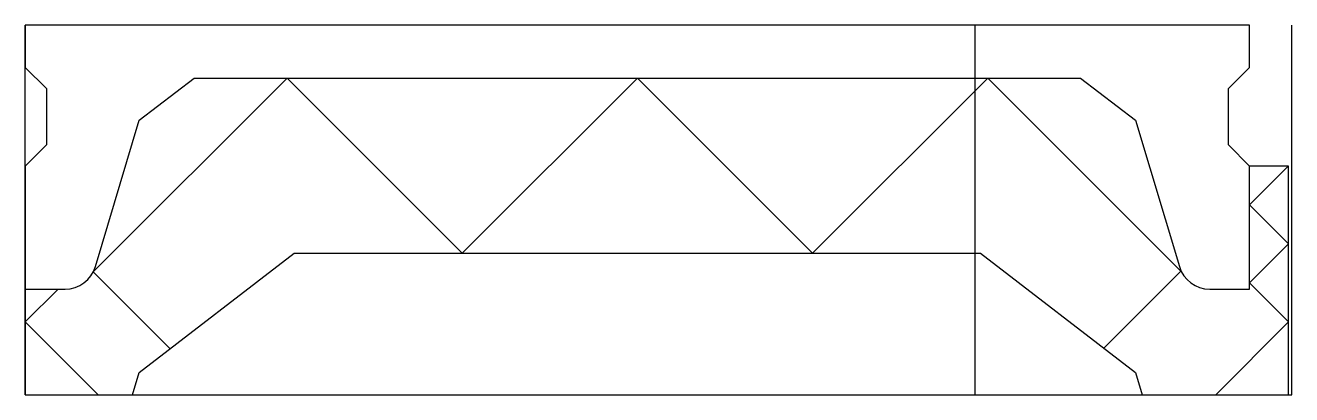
# Model space of a CAD drawing. Extents: x 0 to 1200, y 0 to 350.
import ezdxf

# ---------------------------------------------------------------- set-up
doc = ezdxf.new("R2010")
doc.units = 0
doc.layers.get('0').update_dxf_attribs({"linetype": 'CONTINUOUS'})

msp = doc.modelspace()

# ---------------------------------------------------------------- linework, layer by layer
at = {"linetype": 'CONTINUOUS'}
for p, q in [((0, 0), (0, 350)), ((1160, 350), (0, 350)), ((0, 350), (0, 310)), ((1160, 350), (0, 350)), ((0, 350), (0, 310)), ((900, 0), (900, 350)), ((1160, 310), (1160, 350)), ((1160, 310), (1160, 350)), ((1200, 0), (1200, 350)), ((0, 310), (20, 290)), ((0, 310), (20, 290)), ((64.44, 116.44), (248, 300)), ((108, 260), (160, 300)), ((160, 300), (1000, 300)), ((248, 300), (414, 134)), ((414, 134), (580, 300)), ((580, 300), (746, 134)), ((746, 134), (912, 300)), ((912, 300), (1094.86, 117.14)), ((1000, 300), (1052, 260)), ((1140, 290), (1160, 310)), ((1140, 290), (1160, 310)), ((20, 290), (20, 236.67)), ((20, 290), (20, 236.67)), ((1140, 236.67), (1140, 290)), ((1140, 236.67), (1140, 290)), ((66.41, 121.38), (108, 260)), ((1052, 260), (1093.59, 121.38)), ((20, 236.67), (0, 216.67)), ((20, 236.67), (0, 216.67)), ((1160, 216.67), (1140, 236.67)), ((1160, 216.67), (1140, 236.67)), ((0, 216.67), (0, 100)), ((0, 216.67), (0, 100)), ((1197, 216.67), (1160, 216.67)), ((1160, 180), (1196.67, 216.67)), ((1160, 100), (1160, 216.67)), ((1197, 0), (1197, 216.67)), ((1197, 143), (1160, 180)), ((108, 21), (254.9, 134)), ((254.9, 134), (905.1, 134)), ((905.1, 134), (1052, 21)), ((1160, 106), (1197, 143)), ((64.44, 116.44), (137.32, 43.56)), ((1094.86, 117.14), (1021.88, 44.17)), ((0, 100), (0, 0)), ((31, 100), (0, 69)), ((0, 100), (37.68, 100)), ((1122.32, 100), (1160, 100)), ((1160, 106), (1197, 69)), ((0, 69), (69, 0)), ((1197, 69), (1128, 0)), ((101.7, 0), (108, 21)), ((1052, 21), (1058.3, 0)), ((0, 0), (1200, 0)), ((0, 0), (101.7, 0)), ((1058.3, 0), (1160, 0)), ((1160, 0), (1197, 0))]:
    msp.add_line(p, q, dxfattribs=at)
for centre, start, end in [((37.68, 130), 270.0094, 343.30163), ((1122.32, 130), 196.69837, 269.9906)]:
    msp.add_arc(centre, 30, start, end, dxfattribs=at)

doc.saveas('drawing.dxf')
